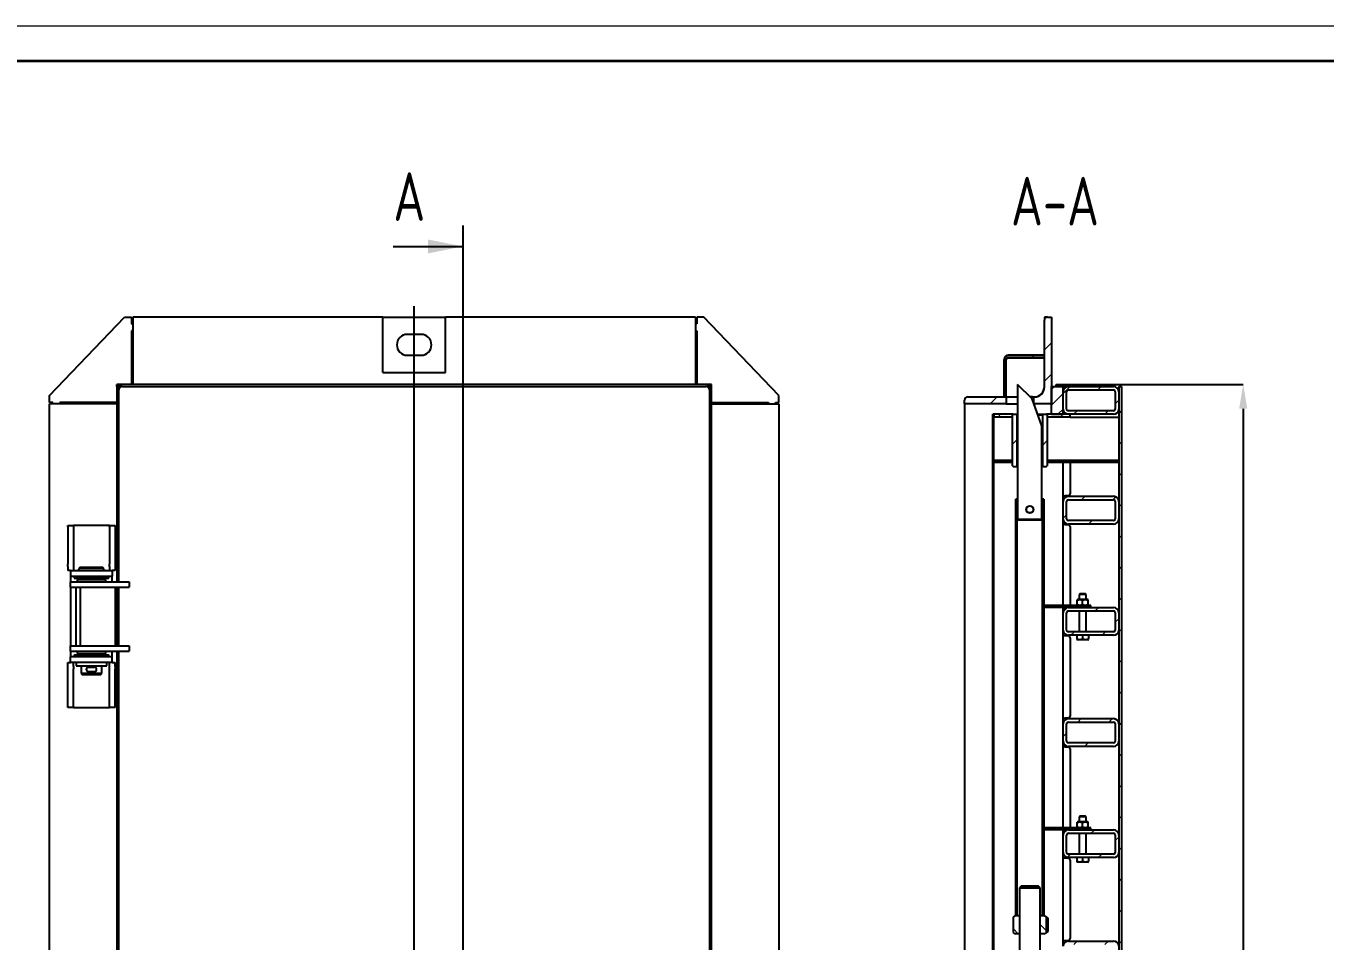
# Model space of a CAD drawing. Header units: millimetres. Extents: x 0 to 594, y 0 to 420.
# Drawn here: x 150.3 to 337.2, y 288.3 to 420 of the extents above; entities that cross this region are included whole.
import ezdxf

# ---------------------------------------------------------------- set-up
doc = ezdxf.new("R2010")
doc.units = ezdxf.units.MM
doc.header["$PDSIZE"] = -1
doc.layers.add('FORMAT', color=7, linetype='Continuous')
doc.layers.add('HIDDEN', color=30, linetype='Continuous', plot=False)
doc.styles.add('GOST-2.304_Type-B', font='')
doc.styles.add('SLDTEXTSTYLE0', font='TXT', dxfattribs={"width": 0.7, "bigfont": 'bigfont'})
doc.styles.add('SLDTEXTSTYLE1', font='TXT', dxfattribs={"width": 0.7})
doc.styles.get('GOST-2.304_Type-B').set_extended_font_data('GOST Common')
doc.dimstyles.new('SLDDIMSTYLE0', dxfattribs={"dimtxt": 3.5, "dimasz": 3.5, "dimexe": 0, "dimexo": 0.0625, "dimgap": 0.875, "dimtad": 2, "dimdec": 1, "dimlfac": 10, "dimrnd": 1e-09, "dimzin": 12, "dimdsep": 46, "dimtxsty": 'SLDTEXTSTYLE1', "dimsah": 1, "dimcen": 0.09, "dimadec": 0, "dimazin": 3, "dimtfac": 1, "dimtdec": 1, "dimtmove": 0, "dimatfit": 0, "dimfxl": 1, "dimfrac": 2, "dimtolj": 1, "dimtzin": 12, "dimarcsym": 0})

# ---------------------------------------------------------------- blocks, each defined once
blk = doc.blocks.new('SW_HATCH_0')
at = {"color": 0, "linetype": 'Continuous', "lineweight": 18}
for p, q in [((9.18, 188.78), (10.18, 189.78)), ((3.68, 187.3), (3.4, 187.58)), ((7.77, 187.7), (7.47, 188)), ((9.18, 184.29), (10.18, 185.29)), ((10.18, 183.05), (10.63, 183.5)), ((11.97, 183.5), (11.67, 183.8)), ((11.88, 182.5), (12.88, 183.5)), ((16.87, 183), (17.37, 183.5)), ((1.39, 181), (2.39, 182)), ((3.68, 182.81), (3.38, 183.11)), ((10.18, 180.8), (11.88, 182.5)), ((19.38, 181.02), (19.88, 181.52)), ((2.9, 179.1), (2.5, 179.5)), ((11.12, 179.5), (11.88, 180.26)), ((11.88, 179.1), (11.48, 179.5)), ((13.37, 179.5), (13.87, 180)), ((17.86, 179.5), (18.36, 180)), ((20.28, 179.68), (19.88, 180.08)), ((4.58, 175.2), (5.27, 175.89)), ((1.88, 175.63), (1.78, 175.73)), ((8.89, 175.02), (9.58, 175.71)), ((20.28, 175.19), (19.88, 175.59)), ((1.98, 172.6), (2.28, 172.9)), ((10.96, 172.6), (11.26, 172.9)), ((15.45, 172.6), (15.75, 172.9)), ((1.88, 171.14), (1.78, 171.24)), ((20.28, 170.7), (19.88, 171.1)), ((1.88, 166.65), (1.78, 166.75)), ((5.08, 166.72), (5.28, 166.92)), ((14.54, 167.2), (15.04, 167.7)), ((19.03, 167.2), (19.45, 167.63)), ((20.28, 166.21), (19.88, 166.61)), ((8.88, 166.03), (9.08, 166.23)), ((11.88, 164.54), (12.38, 165.04)), ((15.53, 163.7), (16.03, 164.2)), ((1.88, 162.16), (1.78, 162.26)), ((5.08, 162.23), (5.28, 162.43)), ((8.88, 161.54), (9.08, 161.74)), ((20.28, 161.72), (19.88, 162.12)), ((1.88, 157.67), (1.78, 157.77)), ((5.08, 157.74), (5.28, 157.94)), ((8.88, 157.05), (9.08, 157.25)), ((20.28, 157.23), (19.88, 157.63)), ((5.08, 153.25), (5.28, 153.45)), ((1.88, 153.18), (1.78, 153.28)), ((8.88, 152.56), (9.08, 152.76)), ((11.89, 151.08), (12.49, 151.69)), ((12.34, 151.7), (12.04, 152)), ((16.5, 151.2), (17, 151.7)), ((20.28, 152.74), (19.88, 153.14)), ((19.38, 149.59), (19.88, 150.09)), ((1.88, 148.69), (1.78, 148.79)), ((5.08, 148.76), (5.28, 148.96)), ((8.88, 148.07), (9.08, 148.27)), ((13, 147.7), (13.5, 148.2)), ((17.49, 147.7), (17.99, 148.2)), ((20.28, 148.25), (19.88, 148.65)), ((1.88, 144.2), (1.78, 144.3)), ((5.08, 144.27), (5.28, 144.47)), ((20.28, 143.76), (19.88, 144.16)), ((8.88, 143.58), (9.08, 143.78)), ((1.88, 139.71), (1.78, 139.81)), ((5.08, 139.78), (5.28, 139.98)), ((8.88, 139.09), (9.08, 139.29)), ((20.28, 139.27), (19.88, 139.67)), ((1.88, 135.22), (1.78, 135.32)), ((5.08, 135.29), (5.28, 135.49)), ((8.88, 134.6), (9.08, 134.8)), ((13.97, 135.2), (14.47, 135.7)), ((18.46, 135.2), (18.96, 135.7)), ((20.28, 134.78), (19.88, 135.18)), ((11.88, 133.11), (12.38, 133.61)), ((14.96, 131.7), (15.46, 132.2)), ((1.88, 130.73), (1.78, 130.83)), ((8.88, 130.11), (9.08, 130.31)), ((20.28, 130.29), (19.88, 130.69)), ((1.88, 126.24), (1.78, 126.34)), ((5.08, 126.31), (5.28, 126.51)), ((8.88, 125.62), (9.08, 125.82)), ((20.28, 125.8), (19.88, 126.2)), ((1.88, 121.75), (1.78, 121.85)), ((5.08, 121.82), (5.28, 122.02)), ((20.28, 121.31), (19.88, 121.71)), ((8.88, 121.13), (9.08, 121.33)), ((12.91, 119.7), (12.61, 120)), ((15.93, 119.2), (16.43, 119.7)), ((19.38, 118.16), (19.88, 118.66)), ((1.88, 117.26), (1.78, 117.36)), ((5.08, 117.33), (5.28, 117.53)), ((8.88, 116.64), (9.08, 116.84)), ((12.45, 115.72), (12.93, 116.2)), ((16.92, 115.7), (17.42, 116.2)), ((20.28, 116.82), (19.88, 117.22)), ((1.88, 112.77), (1.78, 112.87)), ((5.08, 112.84), (5.28, 113.04)), ((8.88, 112.15), (9.08, 112.35)), ((20.28, 112.33), (19.88, 112.73)), ((5.08, 108.35), (5.28, 108.55)), ((1.88, 108.28), (1.78, 108.38)), ((8.88, 107.66), (9.08, 107.86)), ((20.28, 107.84), (19.88, 108.24)), ((5.41, 104.75), (4.67, 105.48)), ((9.48, 105.17), (8.58, 106.07)), ((1.88, 103.79), (1.78, 103.89)), ((13.4, 103.2), (13.9, 103.7)), ((17.89, 103.2), (18.39, 103.7)), ((20.28, 103.35), (19.88, 103.75)), ((11.88, 101.68), (12.38, 102.18)), ((1.88, 99.3), (1.78, 99.4)), ((10.76, 99.4), (10.46, 99.7)), ((14.39, 99.7), (14.89, 100.2)), ((15.25, 99.4), (14.95, 99.7)), ((18.88, 99.7), (19.88, 100.7)), ((19.74, 99.4), (19.44, 99.7)), ((20.28, 98.86), (19.88, 99.26)), ((2.46, 92.27), (5.73, 95.53)), ((5.65, 95.53), (5.58, 95.6)), ((9.08, 94.39), (10.22, 95.53)), ((-0.47, 93.82), (-0.21, 94.08)), ((1.88, 94.81), (1.78, 94.91)), ((20.28, 94.37), (19.88, 94.77)), ((22.13, 93.97), (22.24, 94.08)), ((-0.07, 92.27), (-0.2, 92.4)), ((11.44, 92.27), (11.83, 92.65)), ((13.55, 92.12), (13.32, 92.35)), ((22.59, 92.06), (22.25, 92.4)), ((-1.92, 89.63), (-2.24, 89.95)), ((17.36, 89.2), (17.93, 89.78)), ((20.56, 89.6), (20.26, 89.9)), ((24.93, 89.72), (24.7, 89.95)), ((-0.47, 89.33), (-0.21, 89.59)), ((2.48, 87.79), (4.42, 89.74)), ((10.14, 86.47), (11.72, 88.05)), ((13.02, 89.35), (13.32, 89.65)), ((22.13, 89.48), (22.24, 89.59)), ((5.65, 86.47), (6.28, 87.1)), ((1.88, 85.83), (1.78, 85.93)), ((3.68, 84.5), (4.38, 85.2)), ((20.28, 85.39), (19.88, 85.79)), ((9.9, 82.3), (9.6, 82.6)), ((14.39, 82.3), (14.09, 82.6)), ((14.45, 81.8), (14.95, 82.3)), ((18.88, 82.3), (18.58, 82.6)), ((1.88, 81.34), (1.78, 81.44)), ((18.94, 81.8), (19.39, 82.25)), ((20.28, 80.9), (19.88, 81.3)), ((11.88, 79.23), (12.38, 79.73)), ((15.44, 78.3), (15.94, 78.8)), ((1.88, 76.85), (1.78, 76.95)), ((20.28, 76.41), (19.88, 76.81)), ((1.88, 72.36), (1.78, 72.46)), ((5.08, 72.43), (5.28, 72.63)), ((8.88, 71.74), (9.08, 71.94)), ((20.28, 71.92), (19.88, 72.32)), ((1.88, 67.87), (1.78, 67.97)), ((5.08, 67.94), (5.28, 68.14)), ((8.88, 67.25), (9.08, 67.45)), ((20.28, 67.43), (19.88, 67.83)), ((11.92, 65.8), (12.37, 66.26)), ((16.41, 65.8), (16.91, 66.3)), ((5.08, 63.45), (5.28, 63.65)), ((19.38, 64.28), (19.88, 64.78)), ((1.88, 63.38), (1.78, 63.48)), ((8.88, 62.76), (9.08, 62.96)), ((12.24, 62), (11.94, 62.3)), ((12.91, 62.3), (13.41, 62.8)), ((17.4, 62.3), (17.9, 62.8)), ((20.28, 62.94), (19.88, 63.34)), ((1.88, 58.89), (1.78, 58.99)), ((5.08, 58.96), (5.28, 59.16)), ((8.88, 58.27), (9.08, 58.47)), ((20.28, 58.45), (19.88, 58.85)), ((1.88, 54.4), (1.78, 54.5)), ((5.08, 54.47), (5.28, 54.67)), ((20.28, 53.96), (19.88, 54.36)), ((8.88, 53.78), (9.08, 53.98)), ((1.88, 49.91), (1.78, 50.01)), ((5.08, 49.98), (5.28, 50.18)), ((8.88, 49.29), (9.08, 49.49)), ((13.88, 49.8), (14.38, 50.3)), ((18.37, 49.8), (18.87, 50.3)), ((20.28, 49.47), (19.88, 49.87)), ((11.88, 47.8), (12.38, 48.3)), ((14.87, 46.3), (15.37, 46.8)), ((19.42, 46.36), (19.82, 46.76)), ((1.88, 45.42), (1.78, 45.52)), ((5.08, 45.49), (5.28, 45.69)), ((8.88, 44.8), (9.08, 45)), ((20.28, 44.98), (19.88, 45.38)), ((5.08, 41), (5.28, 41.2)), ((1.88, 40.93), (1.78, 41.03)), ((8.88, 40.31), (9.08, 40.51)), ((20.28, 40.49), (19.88, 40.89)), ((1.88, 36.44), (1.78, 36.54)), ((5.08, 36.51), (5.28, 36.71)), ((8.88, 35.82), (9.08, 36.02)), ((20.28, 36), (19.88, 36.4)), ((15.84, 33.8), (16.34, 34.3)), ((1.88, 31.95), (1.78, 32.05)), ((5.08, 32.02), (5.28, 32.22)), ((19.38, 32.85), (19.88, 33.35)), ((20.28, 31.51), (19.88, 31.91)), ((8.88, 31.33), (9.08, 31.53)), ((12.38, 30.34), (12.84, 30.8)), ((12.81, 30), (12.51, 30.3)), ((16.83, 30.3), (17.33, 30.8)), ((1.88, 27.46), (1.78, 27.56)), ((8.88, 26.84), (9.08, 27.04)), ((20.28, 27.02), (19.88, 27.42)), ((1.88, 22.97), (1.78, 23.07)), ((5.08, 23.04), (5.28, 23.24)), ((8.88, 22.35), (9.08, 22.55)), ((20.28, 22.53), (19.88, 22.93)), ((5.08, 18.55), (5.28, 18.75)), ((1.88, 18.48), (1.78, 18.58)), ((8.88, 17.86), (9.08, 18.06)), ((11.88, 16.37), (12.38, 16.87)), ((13.31, 17.8), (13.81, 18.3)), ((17.8, 17.8), (18.3, 18.3)), ((20.28, 18.04), (19.88, 18.44)), ((6.8, 15.78), (7.49, 16.47)), ((18.79, 14.3), (19.88, 15.39)), ((1.88, 13.99), (1.78, 14.09)), ((14.3, 14.3), (14.8, 14.8)), ((20.28, 13.55), (19.88, 13.95)), ((1.88, 9.5), (1.78, 9.6)), ((4.58, 9.07), (5.27, 9.76)), ((8.89, 8.89), (9.58, 9.58)), ((13.59, 9.1), (13.89, 9.4)), ((18.08, 9.1), (18.38, 9.4)), ((20.28, 9.06), (19.88, 9.46)), ((1.88, 5.01), (1.78, 5.11)), ((4.58, 4.58), (5.27, 5.27)), ((8.89, 4.4), (9.58, 5.09)), ((20.28, 4.57), (19.88, 4.97)), ((2.5, 2.5), (2.9, 2.9)), ((10.18, 1.2), (11.48, 2.5)), ((11.48, 2.5), (11.88, 2.9)), ((13.87, 2), (13.37, 2.5)), ((18.36, 2), (17.86, 2.5)), ((0, 0), (1, 1)), ((8.66, -0.32), (9.98, 1)), ((11.56, 0.34), (11.88, 0.65)), ((19.88, 0.48), (19.38, 0.98)), ((20.28, 0.08), (19.88, 0.48)), ((3.68, -1.28), (3.38, -0.98)), ((10.18, -1.05), (10.82, -0.4)), ((12.88, -1.5), (12.14, -0.76)), ((17.37, -1.5), (16.87, -1)), ((9.18, -4.29), (10.18, -3.29)), ((3.9, -5.99), (3.38, -5.48)), ((8.39, -6), (8.09, -5.7)), ((9.18, -8.78), (10.18, -7.78))]:
    blk.add_line(p, q, dxfattribs=at)
blk = doc.blocks.new('*D56')
at = {"layer": 'Defpoints', "color": 0, "lineweight": 0, "transparency": 16777216}
for p in [(299.55, 368.41), (300.3, 182.81), (325.47, 182.81)]:
    blk.add_point(p, dxfattribs=at)
at = {"layer": 'FORMAT', "color": 0, "lineweight": -2, "transparency": 16777216}
for p, q in [((299.62, 368.41), (325.47, 368.41)), ((325.47, 364.91), (325.47, 186.31)), ((300.37, 182.81), (325.47, 182.81))]:
    blk.add_line(p, q, dxfattribs=at)
at = {"layer": 'FORMAT', "color": 0, "lineweight": 0, "transparency": 16777216}
for points in [[(324.88, 364.91), (326.05, 364.91), (325.47, 368.41)], [(324.88, 186.31), (326.05, 186.31), (325.47, 182.81)]]:
    blk.add_solid(points, dxfattribs=at)
at = {"layer": 'FORMAT', "color": 0, "transparency": 16777216, "insert": (329.34, 275.61), "char_height": 6, "attachment_point": 5, "rotation": 90, "style": 'GOST-2.304_Type-B'}
blk.add_mtext('\\A1;1856', dxfattribs=at)

msp = doc.modelspace()

# ---------------------------------------------------------------- linework, layer by layer
at = {"color": 7, "linetype": 'Continuous', "lineweight": 35}
msp.add_line((20, 415), (589, 415), dxfattribs=at)
at = {"layer": 'FORMAT'}
for p, q in [((213.145, 391.27), (213.145, 148.382)), ((203.145, 388.27), (213.145, 388.27)), ((206.145, 171.411), (206.145, 379.683)), ((153.645, 366.814), (164.445, 378.114)), ((164.445, 378.114), (165.445, 378.114)), ((165.445, 378.114), (165.445, 377.114)), ((201.645, 378.114), (165.645, 378.114)), ((165.645, 378.114), (165.645, 368.414)), ((201.645, 374.114), (201.645, 378.114)), ((201.645, 378.114), (202.645, 378.114)), ((202.645, 378.114), (209.645, 378.114)), ((209.645, 378.114), (210.645, 378.114)), ((210.645, 374.114), (210.645, 378.114)), ((246.645, 378.114), (210.645, 378.114)), ((246.645, 378.114), (246.645, 368.414)), ((246.845, 378.114), (246.845, 377.114)), ((247.845, 378.114), (246.845, 378.114)), ((258.645, 366.814), (247.845, 378.114)), ((297.314, 378.114), (296.854, 378.114)), ((296.854, 378.114), (296.854, 377.654)), ((297.314, 378.114), (297.854, 378.114)), ((297.854, 378.114), (297.854, 365.614)), ((165.445, 377.114), (165.645, 377.114)), ((165.645, 376.114), (165.445, 376.114)), ((165.445, 376.114), (165.445, 368.414)), ((165.645, 377.114), (165.645, 376.114)), ((246.645, 377.114), (246.645, 376.114)), ((246.845, 377.114), (246.645, 377.114)), ((246.645, 376.114), (246.845, 376.114)), ((246.845, 376.114), (246.845, 368.414)), ((296.854, 368.014), (296.854, 377.654)), ((201.645, 370.114), (201.645, 374.114)), ((207.145, 375.614), (205.145, 375.614)), ((210.645, 370.114), (210.645, 374.114)), ((205.145, 372.614), (207.145, 372.614)), ((296.854, 372.614), (291.654, 372.614)), ((296.854, 372.314), (291.654, 372.314)), ((291.654, 372.243), (296.854, 372.243)), ((296.854, 372.314), (296.854, 372.614)), ((291.056, 372.064), (291.054, 372.064)), ((291.054, 366.614), (291.054, 372.014)), ((291.354, 366.614), (291.354, 372.014)), ((163.345, 368.114), (163.345, 368.414)), ((248.945, 368.414), (163.345, 368.414)), ((201.645, 370.114), (202.645, 370.114)), ((202.645, 370.114), (209.645, 370.114)), ((209.645, 370.114), (210.645, 370.114)), ((248.945, 368.114), (248.945, 368.414)), ((293.004, 368.424), (293.004, 349.024)), ((295.104, 366.324), (293.004, 368.424)), ((298.554, 368.414), (300.554, 368.414)), ((298.554, 368.114), (298.554, 368.414)), ((300.554, 368.414), (300.554, 368.114)), ((153.645, 365.814), (153.645, 366.814)), ((164.045, 368.114), (163.345, 368.114)), ((163.645, 368.114), (163.345, 368.114)), ((163.345, 368.114), (163.345, 340.014)), ((163.645, 368.114), (163.645, 367.714)), ((163.655, 367.714), (163.645, 367.714)), ((163.645, 340.014), (163.645, 367.614)), ((164.045, 368.114), (164.045, 368.104)), ((164.145, 368.114), (248.145, 368.114)), ((248.945, 368.114), (248.245, 368.114)), ((248.245, 368.114), (248.245, 368.104)), ((248.635, 367.714), (248.645, 367.714)), ((248.645, 368.114), (248.945, 368.114)), ((248.645, 367.714), (248.645, 368.114)), ((248.645, 367.614), (248.645, 183.614)), ((248.945, 183.114), (248.945, 368.114)), ((258.645, 365.814), (258.645, 366.814)), ((285.814, 366.614), (291.354, 366.614)), ((291.054, 366.614), (291.354, 366.614)), ((291.354, 366.614), (291.354, 365.614)), ((291.354, 366.614), (293.004, 366.614)), ((295.154, 366.614), (294.814, 366.614)), ((295.154, 366.614), (295.354, 366.614)), ((295.354, 365.637), (295.354, 366.614)), ((295.354, 366.614), (295.454, 366.614)), ((297.854, 368.114), (299.554, 368.114)), ((297.854, 364.114), (297.854, 368.114)), ((298.554, 368.114), (300.554, 368.114)), ((299.554, 364.114), (299.554, 368.114)), ((299.554, 364.864), (299.554, 367.364)), ((300.054, 364.864), (300.054, 367.364)), ((300.304, 368.114), (306.804, 368.114)), ((300.304, 367.614), (306.804, 367.614)), ((307.054, 367.364), (307.054, 364.864)), ((307.554, 368.114), (307.954, 368.114)), ((307.554, 368.114), (307.554, 277.274)), ((307.554, 367.364), (307.554, 364.864)), ((307.954, 368.114), (307.954, 277.274)), ((154.145, 365.814), (153.645, 365.814)), ((153.645, 185.614), (153.645, 365.614)), ((163.345, 365.614), (153.645, 365.614)), ((154.145, 365.614), (154.145, 365.814)), ((155.145, 365.614), (154.145, 365.614)), ((163.345, 365.814), (155.145, 365.814)), ((155.145, 365.814), (155.145, 365.614)), ((248.945, 365.814), (257.145, 365.814)), ((248.945, 365.614), (258.645, 365.614)), ((257.145, 365.814), (257.145, 365.614)), ((257.145, 365.614), (258.145, 365.614)), ((258.145, 365.814), (258.645, 365.814)), ((258.145, 365.614), (258.145, 365.814)), ((258.645, 365.614), (258.645, 185.614)), ((285.354, 365.614), (285.354, 366.154)), ((291.354, 365.614), (285.354, 365.614)), ((285.354, 365.614), (285.354, 277.164)), ((291.354, 365.614), (293.004, 365.614)), ((296.504, 362.478), (295.104, 366.324)), ((297.854, 365.614), (295.362, 365.614)), ((306.804, 364.614), (300.304, 364.614)), ((289.554, 364.114), (289.454, 364.114)), ((289.454, 277.364), (289.454, 364.114)), ((289.554, 277.364), (289.554, 364.114)), ((292.229, 364.114), (289.554, 364.114)), ((289.554, 364.114), (289.554, 363.714)), ((292.229, 363.714), (289.554, 363.714)), ((292.229, 364.114), (292.229, 363.714)), ((292.354, 364.114), (292.229, 364.114)), ((292.229, 363.714), (292.254, 363.714)), ((292.354, 364.114), (292.254, 364.014)), ((292.254, 356.714), (292.254, 364.014)), ((292.354, 364.114), (292.844, 364.114)), ((292.944, 364.014), (292.844, 364.114)), ((292.844, 364.114), (293.004, 364.114)), ((292.944, 356.714), (292.944, 364.014)), ((293.004, 364.014), (292.944, 364.014)), ((295.908, 364.114), (296.664, 364.114)), ((296.564, 364.014), (295.945, 364.014)), ((296.664, 364.114), (296.564, 364.014)), ((296.564, 364.014), (296.564, 356.714)), ((296.664, 364.114), (297.154, 364.114)), ((297.254, 364.014), (297.154, 364.114)), ((297.279, 364.114), (297.154, 364.114)), ((297.254, 364.014), (297.254, 356.714)), ((297.254, 363.714), (297.279, 363.714)), ((297.279, 363.714), (297.279, 364.114)), ((300.554, 364.114), (297.279, 364.114)), ((300.554, 363.714), (297.279, 363.714)), ((297.854, 364.114), (299.554, 364.114)), ((306.804, 364.114), (300.304, 364.114)), ((300.554, 363.714), (300.554, 364.114)), ((300.554, 363.714), (307.454, 363.714)), ((296.504, 349.024), (296.504, 362.478)), ((289.554, 357.514), (289.554, 357.214)), ((289.554, 357.514), (292.229, 357.514)), ((289.554, 357.214), (292.229, 357.214)), ((292.229, 357.514), (292.229, 357.214)), ((292.254, 357.514), (292.229, 357.514)), ((292.229, 357.214), (292.254, 357.214)), ((297.279, 357.514), (297.254, 357.514)), ((297.254, 357.214), (297.279, 357.214)), ((297.279, 357.214), (297.279, 357.514)), ((297.279, 357.514), (307.554, 357.514)), ((297.279, 357.214), (307.554, 357.214)), ((299.554, 351.564), (299.554, 357.214)), ((300.554, 357.214), (300.554, 352.664)), ((307.554, 357.214), (307.554, 357.514)), ((292.254, 356.714), (292.354, 356.614)), ((292.354, 356.614), (292.844, 356.614)), ((292.844, 356.614), (292.944, 356.714)), ((293.004, 356.614), (292.844, 356.614)), ((292.944, 356.714), (293.004, 356.714)), ((296.504, 356.714), (296.564, 356.714)), ((296.664, 356.614), (296.504, 356.614)), ((296.564, 356.714), (296.664, 356.614)), ((296.664, 356.614), (297.154, 356.614)), ((297.154, 356.614), (297.254, 356.714)), ((292.954, 351.924), (292.754, 351.924)), ((292.754, 291.924), (292.754, 351.924)), ((292.954, 291.924), (292.954, 351.924)), ((292.954, 351.924), (293.004, 351.924)), ((296.504, 351.924), (296.554, 351.924)), ((296.554, 351.924), (296.554, 291.924)), ((296.754, 351.924), (296.554, 351.924)), ((296.754, 351.924), (296.754, 291.924)), ((299.554, 349.064), (299.554, 351.564)), ((300.254, 352.364), (299.854, 352.364)), ((300.054, 349.064), (300.054, 351.564)), ((300.304, 352.314), (306.804, 352.314)), ((300.304, 351.814), (306.804, 351.814)), ((307.054, 351.564), (307.054, 349.064)), ((307.554, 351.564), (307.554, 349.064)), ((156.295, 348.114), (157.095, 348.114)), ((156.295, 347.944), (156.295, 348.114)), ((156.295, 347.944), (156.295, 342.556)), ((157.095, 348.114), (157.095, 347.944)), ((162.295, 348.114), (157.095, 348.114)), ((157.095, 347.944), (157.095, 342.556)), ((162.295, 348.114), (163.095, 348.114)), ((162.295, 347.944), (162.295, 348.114)), ((162.295, 347.944), (162.295, 342.556)), ((163.095, 348.114), (163.095, 347.944)), ((163.095, 347.944), (163.095, 342.556)), ((293.004, 349.024), (293.104, 348.924)), ((293.004, 349.024), (296.504, 349.024)), ((293.104, 348.924), (294.754, 348.924)), ((294.754, 348.924), (296.404, 348.924)), ((296.404, 348.924), (296.504, 349.024)), ((299.554, 336.614), (299.554, 349.064)), ((299.854, 348.264), (300.254, 348.264)), ((306.804, 348.814), (300.304, 348.814)), ((306.804, 348.314), (300.304, 348.314)), ((300.554, 347.964), (300.554, 336.664)), ((156.295, 342.226), (156.295, 342.556)), ((156.295, 342.226), (156.295, 341.614)), ((157.095, 342.556), (157.095, 342.226)), ((157.095, 342.226), (157.095, 341.614)), ((162.295, 342.226), (162.295, 342.556)), ((162.295, 342.226), (162.295, 341.614)), ((163.095, 342.556), (163.095, 342.226)), ((163.095, 342.226), (163.095, 341.614)), ((156.695, 341.614), (156.295, 341.614)), ((156.695, 341.614), (156.695, 340.814)), ((156.695, 341.614), (156.917, 341.614)), ((156.695, 340.814), (156.917, 340.814)), ((156.695, 340.789), (156.695, 340.014)), ((157.195, 340.789), (156.695, 340.789)), ((156.917, 341.614), (162.473, 341.614)), ((156.917, 340.814), (162.473, 340.814)), ((157.095, 341.639), (157.695, 341.639)), ((157.195, 340.814), (157.195, 340.514)), ((157.195, 340.514), (162.195, 340.514)), ((157.745, 340.414), (157.645, 340.314)), ((157.645, 340.314), (157.645, 340.014)), ((161.745, 340.314), (157.645, 340.314)), ((157.745, 340.414), (161.645, 340.414)), ((158.095, 342.114), (157.895, 341.914)), ((157.895, 341.914), (157.895, 341.614)), ((161.495, 341.914), (157.895, 341.914)), ((158.095, 342.114), (161.295, 342.114)), ((158.195, 340.514), (158.195, 340.414)), ((161.195, 340.414), (161.195, 340.514)), ((161.495, 341.914), (161.295, 342.114)), ((161.495, 341.614), (161.495, 341.914)), ((161.745, 340.314), (161.645, 340.414)), ((161.695, 341.639), (162.295, 341.639)), ((161.745, 340.014), (161.745, 340.314)), ((162.195, 340.514), (162.195, 340.814)), ((162.695, 340.789), (162.195, 340.789)), ((162.473, 341.614), (162.695, 341.614)), ((162.473, 340.814), (162.695, 340.814)), ((163.095, 341.614), (162.695, 341.614)), ((162.695, 341.614), (162.695, 340.814)), ((162.695, 340.014), (162.695, 340.789)), ((156.645, 340.014), (156.645, 339.214)), ((156.645, 340.014), (157.945, 340.014)), ((156.645, 339.214), (157.945, 339.214)), ((156.695, 339.214), (156.695, 330.814)), ((157.445, 339.214), (157.445, 330.814)), ((157.945, 340.014), (163.176, 340.014)), ((157.945, 339.214), (163.176, 339.214)), ((158.09, 339.214), (158.09, 330.814)), ((163.169, 330.814), (163.169, 339.214)), ((163.176, 340.014), (164.093, 340.014)), ((163.176, 339.214), (164.093, 339.214)), ((163.399, 330.814), (163.399, 339.214)), ((163.645, 330.814), (163.645, 339.214)), ((164.093, 340.014), (164.645, 340.014)), ((164.093, 339.214), (164.645, 339.214)), ((164.645, 340.014), (165.145, 340.014)), ((164.645, 339.214), (165.145, 339.214)), ((165.145, 340.014), (165.145, 339.214)), ((296.754, 336.314), (296.754, 336.614)), ((301.634, 336.614), (296.754, 336.614)), ((300.55, 336.614), (300.554, 336.664)), ((301.634, 337.454), (301.553, 337.407)), ((301.553, 336.661), (301.634, 336.614)), ((301.554, 337.336), (301.554, 337.407)), ((301.554, 336.732), (301.554, 337.336)), ((301.554, 336.732), (301.554, 336.663)), ((303.074, 337.454), (301.634, 337.454)), ((303.074, 336.614), (301.634, 336.614)), ((302.004, 338.314), (301.854, 338.164)), ((301.854, 338.164), (301.854, 337.454)), ((302.854, 338.164), (301.854, 338.164)), ((302.004, 338.314), (302.704, 338.314)), ((302.354, 336.732), (302.354, 337.336)), ((302.854, 338.164), (302.704, 338.314)), ((302.854, 337.454), (302.854, 338.164)), ((303.155, 337.407), (303.074, 337.454)), ((303.074, 336.614), (303.155, 336.661)), ((303.554, 336.614), (303.074, 336.614)), ((303.154, 337.336), (303.154, 337.405)), ((303.154, 336.732), (303.154, 337.336)), ((303.154, 336.732), (303.154, 336.661)), ((303.554, 336.314), (303.554, 336.614)), ((303.554, 336.314), (296.754, 336.314)), ((299.554, 335.564), (299.554, 336.314)), ((299.554, 333.064), (299.554, 335.564)), ((300.054, 333.064), (300.054, 335.564)), ((300.304, 336.314), (306.804, 336.314)), ((300.304, 335.814), (306.804, 335.814)), ((301.854, 335.814), (301.854, 332.814)), ((302.854, 332.814), (302.854, 335.814)), ((307.054, 335.564), (307.054, 333.064)), ((307.554, 335.564), (307.554, 333.064)), ((299.554, 319.564), (299.554, 333.064)), ((306.804, 332.814), (300.304, 332.814)), ((299.854, 332.264), (300.254, 332.264)), ((306.804, 332.314), (300.304, 332.314)), ((300.554, 331.964), (300.554, 320.664)), ((301.504, 332.314), (301.504, 331.799)), ((301.504, 331.799), (301.504, 331.728)), ((301.504, 331.723), (301.589, 331.674)), ((303.119, 331.674), (301.589, 331.674)), ((302.354, 332.314), (302.354, 331.799)), ((303.119, 331.674), (303.204, 331.723)), ((303.204, 332.314), (303.204, 331.799)), ((303.204, 331.729), (303.204, 331.799)), ((156.645, 330.814), (156.645, 330.014)), ((156.645, 330.814), (157.945, 330.814)), ((156.645, 330.014), (157.945, 330.014)), ((156.695, 330.014), (156.695, 329.239)), ((156.695, 329.239), (157.195, 329.239)), ((156.695, 328.414), (156.695, 329.214)), ((156.917, 329.214), (156.695, 329.214)), ((162.473, 329.214), (156.917, 329.214)), ((157.195, 329.514), (157.195, 329.214)), ((157.195, 329.514), (162.195, 329.514)), ((157.645, 330.014), (157.645, 329.714)), ((157.645, 329.714), (157.745, 329.614)), ((157.645, 329.714), (161.745, 329.714)), ((161.645, 329.614), (157.745, 329.614)), ((157.945, 330.814), (163.176, 330.814)), ((157.945, 330.014), (163.176, 330.014)), ((158.195, 329.614), (158.195, 329.514)), ((161.195, 329.514), (161.195, 329.614)), ((161.645, 329.614), (161.745, 329.714)), ((161.745, 329.714), (161.745, 330.014)), ((162.195, 329.214), (162.195, 329.514)), ((162.195, 329.239), (162.695, 329.239)), ((162.695, 329.214), (162.473, 329.214)), ((162.695, 329.239), (162.695, 330.014)), ((162.695, 328.414), (162.695, 329.214)), ((163.176, 330.814), (164.093, 330.814)), ((163.176, 330.014), (164.093, 330.014)), ((163.345, 330.014), (163.345, 278.114)), ((163.645, 278.114), (163.645, 330.014)), ((164.093, 330.814), (164.645, 330.814)), ((164.093, 330.014), (164.645, 330.014)), ((164.645, 330.814), (165.145, 330.814)), ((164.645, 330.014), (165.145, 330.014)), ((165.145, 330.814), (165.145, 330.014)), ((156.295, 328.414), (156.695, 328.414)), ((156.295, 327.802), (156.295, 328.414)), ((156.295, 327.473), (156.295, 327.802)), ((156.295, 322.084), (156.295, 327.473)), ((156.917, 328.414), (156.695, 328.414)), ((162.473, 328.414), (156.917, 328.414)), ((157.095, 327.802), (157.095, 328.414)), ((157.495, 328.389), (157.095, 328.389)), ((157.095, 327.802), (157.095, 327.473)), ((157.095, 322.084), (157.095, 327.473)), ((157.495, 328.414), (157.495, 327.914)), ((157.495, 327.914), (159.695, 327.914)), ((158.195, 327.914), (158.195, 326.814)), ((159.245, 327.714), (160.145, 327.714)), ((159.695, 327.914), (161.895, 327.914)), ((161.195, 326.814), (161.195, 327.914)), ((161.895, 327.914), (161.895, 328.414)), ((162.295, 328.389), (161.895, 328.389)), ((162.295, 327.802), (162.295, 328.414)), ((162.295, 327.473), (162.295, 327.802)), ((162.295, 322.084), (162.295, 327.473)), ((162.695, 328.414), (162.473, 328.414)), ((162.695, 328.414), (163.095, 328.414)), ((163.095, 327.802), (163.095, 328.414)), ((163.095, 327.802), (163.095, 327.473)), ((163.095, 322.084), (163.095, 327.473)), ((158.195, 326.814), (158.395, 326.614)), ((161.195, 326.814), (158.195, 326.814)), ((160.995, 326.614), (158.395, 326.614)), ((159.245, 327.114), (160.145, 327.114)), ((160.995, 326.614), (161.195, 326.814)), ((156.295, 321.914), (156.295, 322.084)), ((157.095, 321.914), (156.295, 321.914)), ((157.095, 322.084), (157.095, 321.914)), ((157.095, 321.914), (162.295, 321.914)), ((162.295, 321.914), (162.295, 322.084)), ((163.095, 321.914), (162.295, 321.914)), ((163.095, 322.084), (163.095, 321.914)), ((300.254, 320.364), (299.854, 320.364)), ((300.304, 320.314), (306.804, 320.314)), ((300.304, 319.814), (306.804, 319.814)), ((299.554, 317.064), (299.554, 319.564)), ((300.054, 317.064), (300.054, 319.564)), ((307.054, 319.564), (307.054, 317.064)), ((307.554, 319.564), (307.554, 317.064)), ((299.554, 304.614), (299.554, 317.064)), ((299.854, 316.264), (300.254, 316.264)), ((306.804, 316.814), (300.304, 316.814)), ((306.804, 316.314), (300.304, 316.314)), ((300.554, 315.964), (300.554, 304.664)), ((301.634, 305.454), (301.553, 305.407)), ((301.554, 305.336), (301.554, 305.407)), ((301.554, 304.732), (301.554, 305.336)), ((303.074, 305.454), (301.634, 305.454)), ((302.004, 306.314), (301.854, 306.164)), ((301.854, 306.164), (301.854, 305.454)), ((302.854, 306.164), (301.854, 306.164)), ((302.004, 306.314), (302.704, 306.314)), ((302.354, 304.732), (302.354, 305.336)), ((302.854, 306.164), (302.704, 306.314)), ((302.854, 305.454), (302.854, 306.164)), ((303.155, 305.407), (303.074, 305.454)), ((303.154, 305.336), (303.154, 305.405)), ((303.154, 304.732), (303.154, 305.336)), ((296.754, 304.314), (296.754, 304.614)), ((303.554, 304.614), (296.754, 304.614)), ((303.554, 304.314), (296.754, 304.314)), ((299.554, 303.564), (299.554, 304.314)), ((299.554, 301.064), (299.554, 303.564)), ((300.054, 301.064), (300.054, 303.564)), ((300.304, 304.314), (306.804, 304.314)), ((300.304, 303.814), (306.804, 303.814)), ((300.55, 304.614), (300.554, 304.664)), ((301.553, 304.661), (301.634, 304.614)), ((301.554, 304.732), (301.554, 304.663)), ((301.854, 303.814), (301.854, 300.814)), ((302.854, 300.814), (302.854, 303.814)), ((303.074, 304.614), (303.155, 304.661)), ((303.154, 304.732), (303.154, 304.661)), ((303.554, 304.314), (303.554, 304.614)), ((307.054, 303.564), (307.054, 301.064)), ((307.554, 303.564), (307.554, 301.064)), ((299.554, 287.564), (299.554, 301.064)), ((299.854, 300.264), (300.254, 300.264)), ((306.804, 300.814), (300.304, 300.814)), ((306.804, 300.314), (300.304, 300.314)), ((300.554, 299.964), (300.554, 288.664)), ((301.504, 300.314), (301.504, 299.799)), ((301.504, 299.799), (301.504, 299.728)), ((301.504, 299.723), (301.589, 299.674)), ((303.119, 299.674), (301.589, 299.674)), ((302.354, 300.314), (302.354, 299.799)), ((303.119, 299.674), (303.204, 299.723)), ((303.204, 300.314), (303.204, 299.799)), ((303.204, 299.729), (303.204, 299.799)), ((293.554, 296.244), (293.254, 295.944)), ((293.254, 295.944), (293.254, 281.144)), ((293.254, 295.944), (294.607, 295.944)), ((293.554, 296.244), (294.637, 296.244)), ((294.607, 295.944), (296.254, 295.944)), ((294.637, 296.244), (295.954, 296.244)), ((296.254, 295.944), (295.954, 296.244)), ((296.254, 281.144), (296.254, 295.944)), ((292.684, 291.924), (292.35, 291.731)), ((292.35, 291.731), (292.35, 289.557)), ((293.254, 291.924), (292.684, 291.924)), ((292.954, 291.924), (292.754, 291.924)), ((296.824, 291.924), (296.254, 291.924)), ((296.754, 291.924), (296.554, 291.924)), ((297.158, 291.731), (296.824, 291.924)), ((297.158, 291.731), (297.341, 291.586)), ((297.158, 289.557), (297.158, 291.731)), ((297.341, 291.586), (297.341, 289.702)), ((292.35, 289.557), (292.684, 289.364)), ((293.254, 289.364), (292.684, 289.364)), ((296.824, 289.364), (296.254, 289.364)), ((296.824, 289.364), (297.158, 289.557)), ((297.341, 289.702), (297.158, 289.557)), ((300.254, 288.364), (299.854, 288.364)), ((300.304, 288.314), (306.804, 288.314))]:
    msp.add_line(p, q, dxfattribs=at)
at = {"layer": 'FORMAT', "flags": 128}
for points in [[(291.47, 372.244), (291.565, 372.248), (291.593, 372.247)], [(291.59, 372.249), (291.573, 372.249), (291.525, 372.249)]]:
    msp.add_lwpolyline(points, dxfattribs=at)
at = {"layer": 'FORMAT'}
for radius in [0.525, 0.5]:
    msp.add_circle((294.754, 350.424), radius, dxfattribs=at)
for centre, radius, start, end in [((297.314, 377.654), 0.46, 90, 180), ((205.145, 374.114), 1.5, 90, 270), ((207.145, 374.114), 1.5, 270, 90), ((291.654, 372.014), 0.6, 90, 180), ((291.654, 372.014), 0.3, 90, 180), ((291.593, 372.011), 0.24, 75.33159, 170.96286), ((291.057, 372.014), 0.301, 350.43579, 6.64732), ((164.145, 367.614), 0.5, 90, 180), ((248.145, 367.614), 0.5, 0, 90), ((285.814, 366.154), 0.46, 90, 180), ((295.354, 368.114), 1.5, 270, 0), ((295.454, 368.014), 1.4, 270, 0), ((300.304, 367.364), 0.75, 90, 180), ((300.304, 367.364), 0.25, 90, 180), ((306.804, 367.364), 0.75, 0, 90), ((306.804, 367.364), 0.25, 0, 90), ((300.304, 364.864), 0.75, 180, 270), ((300.304, 364.864), 0.25, 180, 270), ((306.804, 364.864), 0.75, 270, 0), ((306.804, 364.864), 0.25, 270, 0), ((289.654, 363.614), 0.1, 90, 180), ((307.454, 363.614), 0.1, 0, 90), ((299.854, 352.064), 0.3, 90, 180), ((300.304, 351.564), 0.75, 90, 180), ((300.304, 351.564), 0.25, 90, 180), ((300.254, 352.664), 0.3, 270, 0), ((306.804, 351.564), 0.75, 0, 90), ((306.804, 351.564), 0.25, 0, 90), ((300.304, 349.064), 0.75, 180, 270), ((299.854, 348.564), 0.3, 180, 270), ((300.304, 349.064), 0.25, 180, 270), ((300.254, 347.964), 0.3, 0, 90), ((306.804, 349.064), 0.75, 270, 0), ((306.804, 349.064), 0.25, 270, 0), ((157.695, 341.589), 0.05, 30, 90), ((161.695, 341.589), 0.05, 90, 150), ((301.954, 336.225), 1.181, 70.19789, 109.80211), ((301.954, 337.843), 1.181, 250.20195, 289.79805), ((302.754, 336.231), 1.175, 70.10186, 109.89814), ((302.754, 337.837), 1.175, 250.10186, 289.89814), ((300.304, 335.564), 0.75, 90, 180), ((299.854, 336.064), 0.3, 123.55731, 180), ((300.304, 335.564), 0.25, 90, 180), ((306.804, 335.564), 0.75, 0, 90), ((306.804, 335.564), 0.25, 0, 90), ((300.304, 333.064), 0.75, 180, 270), ((300.304, 333.064), 0.25, 180, 270), ((306.804, 333.064), 0.75, 270, 0), ((306.804, 333.064), 0.25, 270, 0), ((299.854, 332.564), 0.3, 180, 270), ((300.254, 331.964), 0.3, 0, 90), ((301.929, 332.973), 1.249, 250.10187, 289.89813), ((302.779, 332.973), 1.249, 250.10187, 289.89813), ((159.245, 327.414), 0.3, 90, 270), ((159.695, 327.448), 0.369, 45.97813, 134.02187), ((160.145, 327.414), 0.3, 270, 90), ((159.676, 327.35), 0.336, 224.50855, 273.16016), ((159.715, 327.348), 0.335, 266.46026, 315.62999), ((299.854, 320.064), 0.3, 90, 180), ((300.304, 319.564), 0.75, 90, 180), ((300.304, 319.564), 0.25, 90, 180), ((300.254, 320.664), 0.3, 270, 0), ((306.804, 319.564), 0.75, 0, 90), ((306.804, 319.564), 0.25, 0, 90), ((300.304, 317.064), 0.75, 180, 270), ((299.854, 316.564), 0.3, 180, 270), ((300.304, 317.064), 0.25, 180, 270), ((300.254, 315.964), 0.3, 0, 90), ((306.804, 317.064), 0.75, 270, 0), ((306.804, 317.064), 0.25, 270, 0), ((301.954, 304.225), 1.181, 70.19789, 109.80211), ((302.754, 304.231), 1.175, 70.10186, 109.89814), ((300.304, 303.564), 0.75, 90, 180), ((299.854, 304.064), 0.3, 123.55731, 180), ((300.304, 303.564), 0.25, 90, 180), ((301.954, 305.843), 1.181, 250.20195, 289.79805), ((302.754, 305.837), 1.175, 250.10186, 289.89814), ((306.804, 303.564), 0.75, 0, 90), ((306.804, 303.564), 0.25, 0, 90), ((300.304, 301.064), 0.75, 180, 270), ((300.304, 301.064), 0.25, 180, 270), ((306.804, 301.064), 0.75, 270, 0), ((306.804, 301.064), 0.25, 270, 0), ((299.854, 300.564), 0.3, 180, 270), ((300.254, 299.964), 0.3, 0, 90), ((301.929, 300.973), 1.249, 250.10187, 289.89813), ((302.779, 300.973), 1.249, 250.10187, 289.89813), ((299.854, 288.064), 0.3, 90, 180), ((300.304, 287.564), 0.75, 90, 180), ((300.254, 288.664), 0.3, 270, 0), ((306.804, 287.564), 0.75, 0, 90)]:
    msp.add_arc(centre, radius, start, end, dxfattribs=at)
msp.add_solid([(213.145, 388.27), (208.145, 389.27), (208.145, 387.27)], dxfattribs=at)
at = {"layer": 'HIDDEN', "color": 1, "lineweight": 18}
msp.add_line((0, 420), (594, 420), dxfattribs=at)

# ---------------------------------------------------------------- block references
at = {"layer": 'FORMAT'}
msp.add_blockref('SW_HATCH_0', (287.676, 184.614), dxfattribs=at)

# ---------------------------------------------------------------- texts
at = {"layer": 'FORMAT', "char_height": 7, "style": 'SLDTEXTSTYLE0'}
for s, insert, attachment_point in [('А', (203.145, 398.953), 1), ('А-А', (298.376, 398.296), 2)]:
    msp.add_mtext(s, dxfattribs=dict(at, insert=insert, attachment_point=attachment_point))

# ---------------------------------------------------------------- dimensions: what is measured, and where the dimension line sits
at = {"layer": 'FORMAT'}
dim = msp.add_linear_dim(base=(325.466, 182.814), p1=(299.554, 368.414), p2=(300.304, 182.814), angle=90, dimstyle='SLDDIMSTYLE0', override={"dimtxt": 6, "dimtxsty": 'GOST-2.304_Type-B'}, dxfattribs=at)
dim.commit()
dim.dimension.update_dxf_attribs({"geometry": '*D56', "text_midpoint": (329.341, 275.614)})

doc.saveas('drawing.dxf')
